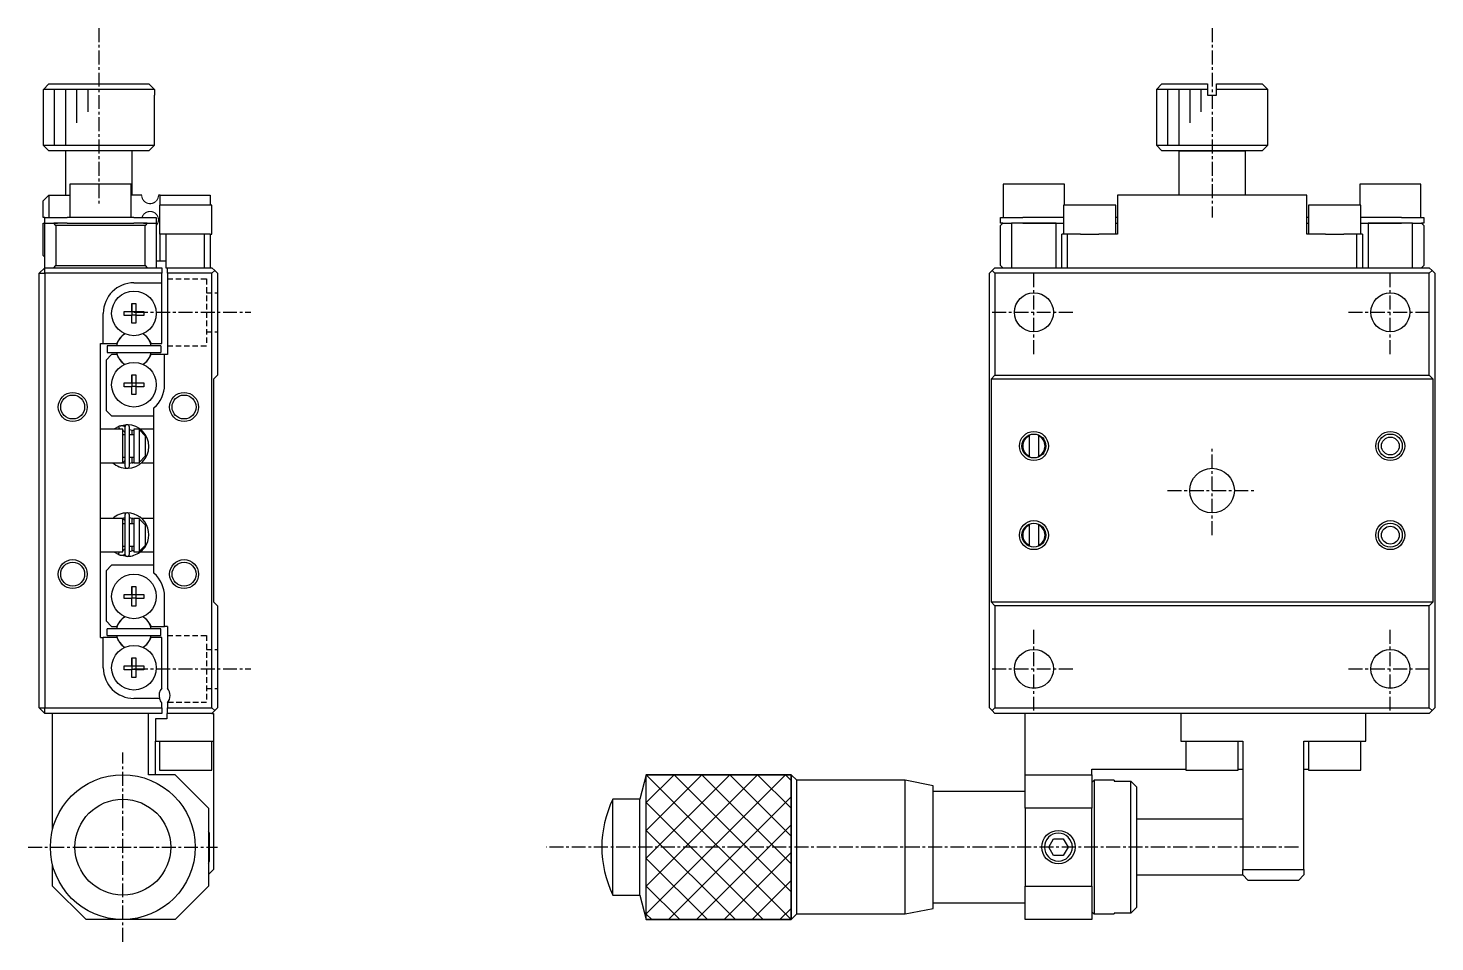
# Model space of a CAD drawing. Extents: x 10 to 355, y 10 to 230.
# Drawn here: x 229 to 355.3, y 106.5 to 188.5 of the extents above; entities that cross this region are included whole.
import ezdxf

# ---------------------------------------------------------------- set-up
doc = ezdxf.new("R2010")
doc.units = 0
doc.linetypes.add('CENTER', pattern=[2, 1.25, -0.25, 0.25, -0.25])
doc.linetypes.add('DASHED', pattern=[0.75, 0.5, -0.25])
doc.layers.get('0').update_dxf_attribs({"linetype": 'CONTINUOUS'})
doc.layers.add('CENTER', color=1, linetype='CENTER')

msp = doc.modelspace()

# ---------------------------------------------------------------- linework, layer by layer
at = {"color": 7, "linetype": 'CONTINUOUS'}
for p, q in [((230.366026, 183), (230.867813, 183.5)), ((230.867813, 183.5), (239.832187, 183.5)), ((239.832187, 183.5), (240.333974, 183)), ((330.805074, 183.5), (330.305074, 183)), ((330.805074, 183.5), (334.905074, 183.5)), ((334.905074, 183.5), (334.905074, 183)), ((335.705074, 183.5), (339.805074, 183.5)), ((335.705074, 183), (335.705074, 183.5)), ((340.305074, 183), (339.805074, 183.5)), ((230.35, 182.5), (230.366026, 182.5)), ((230.35, 182.5), (230.35, 178)), ((230.366026, 182.5), (230.366026, 183)), ((240.333974, 183), (230.366026, 183)), ((240.333974, 183), (240.333974, 182.5)), ((240.333974, 182.5), (240.35, 182.5)), ((240.35, 178), (240.35, 182.5)), ((334.905074, 183), (330.305074, 183)), ((330.305074, 183), (330.305074, 178)), ((334.905074, 183), (334.905074, 182.5)), ((334.905074, 182.5), (335.705074, 182.5)), ((340.305074, 183), (335.705074, 183)), ((335.705074, 182.5), (335.705074, 183)), ((340.305074, 178), (340.305074, 183)), ((230.35, 178), (240.35, 178)), ((230.35, 178), (230.85, 177.5)), ((239.85, 177.5), (230.85, 177.5)), ((232.35, 177.5), (232.35, 173.5)), ((238.35, 173.5), (238.35, 177.5)), ((239.85, 177.5), (240.35, 178)), ((330.305074, 178), (340.305074, 178)), ((330.305074, 178), (330.805074, 177.5)), ((332.305074, 177.5), (330.805074, 177.5)), ((339.805074, 177.5), (330.805074, 177.5)), ((335.305074, 177.5), (332.305074, 177.5)), ((332.305074, 177.5), (338.305074, 177.5)), ((332.305074, 177.5), (332.305074, 173.5)), ((338.305074, 177.5), (335.305074, 177.5)), ((339.805074, 177.5), (338.305074, 177.5)), ((338.305074, 173.5), (338.305074, 177.5)), ((339.805074, 177.5), (340.305074, 178)), ((238.25, 174.5), (232.75, 174.5)), ((232.75, 174.5), (232.75, 171.5)), ((238.25, 171.5), (238.25, 174.5)), ((322.055074, 174.5), (316.555074, 174.5)), ((316.555074, 174.5), (316.555074, 171.5)), ((322.055074, 172.6), (322.055074, 174.5)), ((354.055074, 174.5), (348.555074, 174.5)), ((348.555074, 174.5), (348.555074, 172.6)), ((354.055074, 171.5), (354.055074, 174.5)), ((230.85, 173.5), (230.35, 173)), ((230.85, 173.5), (230.85, 171.5)), ((230.85, 173.5), (232.75, 173.5)), ((239.2, 173.5), (238.25, 173.5)), ((240.85, 173.5), (240.7, 173.5)), ((240.85, 173.5), (245.35, 173.5)), ((240.85, 172.6), (240.85, 173.5)), ((245.35, 173.5), (245.35, 172.6)), ((334.055074, 173.5), (326.805074, 173.5)), ((326.805074, 173.5), (326.805074, 170)), ((336.555074, 173.5), (334.055074, 173.5)), ((343.805074, 173.5), (336.555074, 173.5)), ((343.805074, 170), (343.805074, 173.5)), ((230.35, 171.5), (230.35, 173)), ((245.5, 172.6), (240.8, 172.6)), ((240.8, 172.6), (240.8, 170)), ((245.5, 170), (245.5, 172.6)), ((326.655074, 172.6), (321.955074, 172.6)), ((321.955074, 172.6), (321.955074, 170)), ((326.655074, 170), (326.655074, 172.6)), ((348.655074, 172.6), (343.955074, 172.6)), ((343.955074, 172.6), (343.955074, 170)), ((348.655074, 170), (348.655074, 172.6)), ((230.5, 171.5), (230.35, 171.5)), ((230.35, 168.1), (230.35, 171)), ((230.35, 171), (230.5, 171)), ((230.5, 171), (230.5, 171.5)), ((230.5, 171.5), (232.5, 171.5)), ((230.5, 167), (230.5, 171)), ((230.5, 171), (231.3, 171)), ((231.5, 170.8), (231.3, 171)), ((231.3, 171), (231.62822, 171)), ((231.62822, 171), (231.3, 171)), ((239.5, 170.8), (231.5, 170.8)), ((231.5, 170.8), (231.5, 167.2)), ((232.5, 171), (231.62822, 171)), ((238.5, 171.5), (232.5, 171.5)), ((232.5, 171), (238.5, 171)), ((238.5, 171.5), (240.5, 171.5)), ((239.37178, 171), (238.5, 171)), ((239.37178, 171), (239.7, 171)), ((239.7, 171), (239.37178, 171)), ((239.7, 171), (239.5, 170.8)), ((239.5, 167.2), (239.5, 170.8)), ((239.7, 171), (240.5, 171)), ((240.5, 171.5), (240.5, 171)), ((240.5, 171), (240.5, 167)), ((316.305074, 171), (316.305074, 171.5)), ((316.305074, 171.5), (318.305074, 171.5)), ((316.505074, 171), (316.305074, 170.8)), ((316.505074, 171), (316.305074, 171)), ((316.305074, 167.2), (316.305074, 170.8)), ((316.505074, 171), (317.305074, 171)), ((317.305074, 171), (317.305074, 167)), ((318.305074, 171), (317.305074, 171)), ((318.305074, 171), (317.305074, 171)), ((321.955074, 171.5), (318.305074, 171.5)), ((321.305074, 171), (318.305074, 171)), ((318.305074, 171), (321.305074, 171)), ((321.305074, 167), (321.305074, 171)), ((321.305074, 171), (321.955074, 171)), ((326.805074, 171.5), (326.655074, 171.5)), ((326.655074, 171), (326.805074, 171)), ((343.955074, 171.5), (343.805074, 171.5)), ((343.805074, 171), (343.955074, 171)), ((352.305074, 171.5), (348.655074, 171.5)), ((348.655074, 171), (349.305074, 171)), ((352.305074, 171), (349.305074, 171)), ((349.305074, 171), (349.305074, 167)), ((349.305074, 171), (352.305074, 171)), ((352.305074, 171.5), (354.305074, 171.5)), ((353.305074, 171), (352.305074, 171)), ((353.305074, 171), (352.305074, 171)), ((353.305074, 167), (353.305074, 171)), ((353.305074, 171), (354.105074, 171)), ((354.305074, 170.8), (354.105074, 171)), ((354.305074, 171), (354.105074, 171)), ((354.305074, 171.5), (354.305074, 171)), ((354.305074, 170.8), (354.305074, 167.2)), ((240.8, 170), (240.85, 170)), ((240.85, 167.6), (240.85, 170)), ((241.35, 170), (240.85, 170)), ((241.35, 170), (241.35, 167.6)), ((244.85, 170), (241.35, 170)), ((244.85, 167), (244.85, 170)), ((245.35, 170), (244.85, 170)), ((245.35, 170), (245.5, 170)), ((245.35, 170), (245.35, 167)), ((321.805074, 167), (321.805074, 170)), ((322.305074, 170), (321.805074, 170)), ((322.305074, 170), (322.305074, 167)), ((323.478938, 170), (322.305074, 170)), ((323.478938, 170), (325.13121, 170)), ((326.805074, 170), (325.13121, 170)), ((345.478938, 170), (343.805074, 170)), ((345.478938, 170), (347.13121, 170)), ((348.305074, 170), (347.13121, 170)), ((348.305074, 167), (348.305074, 170)), ((348.805074, 170), (348.305074, 170)), ((348.805074, 170), (348.805074, 167)), ((230.35, 168.1), (230.5, 167.95)), ((230, 166.5), (230.5, 167)), ((230.5, 166.5), (230.5, 167)), ((230.5, 167), (241, 167)), ((231.3, 167), (231.5, 167.2)), ((231.5, 167.2), (239.5, 167.2)), ((239.5, 167.2), (239.7, 167)), ((240.85, 167.6), (240.5, 167.6)), ((241.35, 167.6), (240.85, 167.6)), ((241, 167), (241, 166.5)), ((241.35, 167.6), (241.35, 167)), ((241.35, 167), (241.5, 167)), ((241.5, 166.5), (241.5, 167)), ((241.5, 167), (245.5, 167)), ((245.5, 167), (245.75, 166.75)), ((245.75, 166.75), (245.5, 166.5)), ((246, 166.5), (245.75, 166.75)), ((315.555074, 166.75), (315.305074, 166.5)), ((315.805074, 167), (315.555074, 166.75)), ((315.805074, 166.5), (315.555074, 166.75)), ((315.805074, 167), (354.805074, 167)), ((316.305074, 167.2), (316.505074, 167)), ((354.105074, 167), (354.305074, 167.2)), ((355.055074, 166.75), (354.805074, 167)), ((354.805074, 166.5), (355.055074, 166.75)), ((355.305074, 166.5), (355.055074, 166.75)), ((230, 127.5), (230, 166.5)), ((230, 166.5), (230.5, 166.5)), ((241, 166.5), (230.5, 166.5)), ((230.5, 166.5), (230.5, 127.5)), ((238.5, 165.65), (241, 165.65)), ((241, 165.65), (241, 166.5)), ((241, 160.2), (241, 165.65)), ((241.5, 166.5), (241.5, 159.2)), ((245.5, 166.5), (241.5, 166.5)), ((245.5, 127.5), (245.5, 166.5)), ((246, 166.5), (246, 157.35)), ((315.305074, 127.5), (315.305074, 166.5)), ((315.805074, 166.5), (315.805074, 157.35)), ((354.805074, 166.5), (315.805074, 166.5)), ((354.805074, 157.35), (354.805074, 166.5)), ((355.305074, 166.5), (355.305074, 127.5)), ((237.613639, 162.72), (237.613639, 163.08)), ((237.613639, 163.08), (238.32, 163.08)), ((238.32, 163.786361), (238.68, 163.786361)), ((238.32, 163.08), (238.32, 163.786361)), ((238.32, 163.786361), (238.32, 163.08)), ((238.330372, 163.069628), (238.32, 163.08)), ((238.330372, 163.069628), (238.669628, 163.069628)), ((238.330372, 162.730372), (238.330372, 163.069628)), ((238.669628, 163.069628), (238.68, 163.08)), ((238.669628, 163.069628), (238.669628, 162.730372)), ((238.68, 163.786361), (238.68, 163.08)), ((238.68, 163.08), (239.386361, 163.08)), ((239.386361, 163.08), (239.386361, 162.72)), ((235.75, 160.2), (235.75, 162.9)), ((238.32, 162.72), (237.613639, 162.72)), ((238.330372, 162.730372), (238.32, 162.72)), ((238.32, 162.013639), (238.32, 162.72)), ((238.32, 162.013639), (238.32, 162.72)), ((238.68, 162.013639), (238.32, 162.013639)), ((238.669628, 162.730372), (238.330372, 162.730372)), ((238.669628, 162.730372), (238.68, 162.72)), ((238.68, 162.72), (238.68, 162.013639)), ((239.386361, 162.72), (238.68, 162.72)), ((236.949194, 160.2), (237.09936, 160.460095)), ((239.90064, 160.460095), (240.050806, 160.2)), ((235.5, 160.2), (235.75, 160.2)), ((235.5, 133.8), (235.5, 160.2)), ((235.75, 160.2), (236.949194, 160.2)), ((236.5, 159.2), (236, 158.7)), ((236.1, 160), (236.1, 159.4)), ((240.9, 160), (236.1, 160)), ((236.1, 159.4), (240.9, 159.4)), ((236.949194, 159.2), (236.5, 159.2)), ((236.949194, 159.2), (237.09936, 158.939905)), ((239.90064, 158.939905), (240.050806, 159.2)), ((240.050806, 160.2), (241, 160.2)), ((241.25, 159.2), (240.050806, 159.2)), ((240.9, 160), (240.9, 159.4)), ((241.25, 156.5), (241.25, 159.2)), ((241.5, 159.2), (241.25, 159.2)), ((236, 158.7), (236, 154.2)), ((237.613639, 156.32), (237.613639, 156.68)), ((237.613639, 156.68), (238.32, 156.68)), ((238.32, 157.386361), (238.68, 157.386361)), ((238.32, 156.68), (238.32, 157.386361)), ((238.32, 157.386361), (238.32, 156.68)), ((238.330372, 156.669628), (238.32, 156.68)), ((238.330372, 156.669628), (238.669628, 156.669628)), ((238.330372, 156.330372), (238.330372, 156.669628)), ((238.669628, 156.669628), (238.68, 156.68)), ((238.669628, 156.669628), (238.669628, 156.330372)), ((238.68, 157.386361), (238.68, 156.68)), ((238.68, 156.68), (239.386361, 156.68)), ((239.386361, 156.68), (239.386361, 156.32)), ((245.65, 157), (246, 157.35)), ((245.65, 157), (245.65, 137)), ((315.455074, 157), (315.805074, 157.35)), ((315.455074, 157), (315.455074, 137)), ((355.155074, 157), (315.455074, 157)), ((315.805074, 157.35), (354.805074, 157.35)), ((354.805074, 157.35), (355.155074, 157)), ((355.155074, 137), (355.155074, 157)), ((238.32, 156.32), (237.613639, 156.32)), ((238.330372, 156.330372), (238.32, 156.32)), ((238.32, 155.613639), (238.32, 156.32)), ((238.32, 155.613639), (238.32, 156.32)), ((238.68, 155.613639), (238.32, 155.613639)), ((238.669628, 156.330372), (238.330372, 156.330372)), ((238.669628, 156.330372), (238.68, 156.32)), ((238.68, 156.32), (238.68, 155.613639)), ((239.386361, 156.32), (238.68, 156.32)), ((236, 154.2), (236.5, 153.7)), ((240.3, 139.579062), (240.3, 154.420938)), ((236.5, 153.7), (240.3, 153.7)), ((237.867987, 152.9016), (237.18406, 152.768067)), ((237.5, 152.5), (235.5, 152.5)), ((237.130486, 152.746319), (236.708824, 152.50009)), ((237.121396, 152.742423), (237.194026, 152.499995)), ((237.125648, 152.73813), (237.125454, 152.73289)), ((237.125454, 152.73289), (237.125788, 152.72657)), ((237.126368, 152.742254), (237.125648, 152.73813)), ((237.125788, 152.72657), (237.126648, 152.719208)), ((237.12761, 152.745238), (237.126368, 152.742254)), ((237.126648, 152.719208), (237.128028, 152.710853)), ((237.129365, 152.747062), (237.12761, 152.745238)), ((237.128028, 152.710853), (237.129919, 152.701556)), ((237.131624, 152.747715), (237.129365, 152.747062)), ((237.129919, 152.701556), (237.132309, 152.691379)), ((237.147669, 152.754612), (237.129943, 152.747361)), ((237.132309, 152.691379), (237.135184, 152.680385)), ((237.135184, 152.680385), (237.138524, 152.668644)), ((237.138524, 152.668644), (237.142308, 152.656232)), ((237.142308, 152.656232), (237.146513, 152.643227)), ((237.146513, 152.643227), (237.151111, 152.629713)), ((237.180043, 152.766407), (237.147669, 152.754612)), ((237.151111, 152.629713), (237.156073, 152.615776)), ((237.156073, 152.615776), (237.161368, 152.601504)), ((237.161368, 152.601504), (237.166961, 152.586989)), ((237.166961, 152.586989), (237.172817, 152.572322)), ((237.172817, 152.572322), (237.1789, 152.557599)), ((237.1789, 152.557599), (237.185169, 152.542911)), ((237.212954, 152.776566), (237.180043, 152.766407)), ((237.185169, 152.542911), (237.191585, 152.528354)), ((237.191585, 152.528354), (237.198107, 152.51402)), ((237.198107, 152.51402), (237.204694, 152.5)), ((237.246322, 152.785065), (237.212954, 152.776566)), ((237.280067, 152.791884), (237.246322, 152.785065)), ((237.314105, 152.797005), (237.280067, 152.791884)), ((237.348355, 152.800418), (237.314105, 152.797005)), ((237.382732, 152.802112), (237.348355, 152.800418)), ((237.417153, 152.802084), (237.382732, 152.802112)), ((237.451534, 152.800334), (237.417153, 152.802084)), ((237.485791, 152.796865), (237.451534, 152.800334)), ((237.519841, 152.791685), (237.485791, 152.796865)), ((237.5, 149.5), (237.5, 152.5)), ((237.693518, 152), (237.5, 152)), ((237.500023, 152.384172), (237.503675, 152.382786)), ((237.503675, 152.382786), (237.517353, 152.377081)), ((237.517353, 152.377081), (237.53072, 152.370689)), ((237.553601, 152.784806), (237.519841, 152.791685)), ((237.53072, 152.370689), (237.543742, 152.363628)), ((237.543742, 152.363628), (237.556387, 152.35592)), ((237.586987, 152.776244), (237.553601, 152.784806)), ((237.556387, 152.35592), (237.568624, 152.347585)), ((237.568624, 152.347585), (237.580423, 152.338649)), ((237.580423, 152.338649), (237.591756, 152.329135)), ((237.619918, 152.766019), (237.586987, 152.776244)), ((237.591756, 152.329135), (237.602596, 152.319071)), ((237.602596, 152.319071), (237.612919, 152.308482)), ((237.612919, 152.308482), (237.622701, 152.297398)), ((237.652313, 152.754155), (237.619918, 152.766019)), ((237.622701, 152.297398), (237.631921, 152.285847)), ((237.631921, 152.285847), (237.640558, 152.273859)), ((237.640558, 152.273859), (237.648593, 152.261465)), ((237.648593, 152.261465), (237.65601, 152.248696)), ((237.684093, 152.740679), (237.652313, 152.754155)), ((237.65601, 152.248696), (237.662793, 152.235583)), ((237.662793, 152.235583), (237.668927, 152.222159)), ((237.668927, 152.222159), (237.674401, 152.208455)), ((237.674401, 152.208455), (237.679203, 152.194506)), ((237.679203, 152.194506), (237.683323, 152.180344)), ((237.683323, 152.180344), (237.686754, 152.166002)), ((237.696164, 152.73506), (237.684093, 152.740679)), ((237.686754, 152.166002), (237.689488, 152.151514)), ((237.689488, 152.151514), (237.691521, 152.136914)), ((237.691521, 152.136914), (237.692849, 152.122236)), ((237.692849, 152.122236), (237.693469, 152.107514)), ((237.693469, 152.107514), (237.693518, 152.102191)), ((237.693518, 152.703078), (237.693518, 149.203078)), ((238.093518, 149.203078), (238.093518, 152.703078)), ((238.5, 152), (238.093518, 152)), ((238.09354, 152.491261), (238.500147, 152.380387)), ((238.3, 152.449384), (238.3, 152)), ((238.5, 152.5), (238.5, 149.5)), ((239, 152.5), (238.5, 152.5)), ((239, 152.445683), (239, 152.5)), ((239, 149.554317), (239, 152.445683)), ((239, 152.445683), (239.5, 151.916515)), ((239.078151, 152.5), (239.078014, 152.5)), ((240.3, 152.5), (239.078609, 152.5)), ((239.5, 151.916515), (239.5, 150.083485)), ((318.905074, 151.998389), (318.905074, 151.916515)), ((318.905074, 150.083485), (318.905074, 151.916515)), ((319.705074, 151.916515), (319.705074, 151.998389)), ((319.705074, 151.916515), (319.705074, 150.083485)), ((235.5, 149.5), (237.5, 149.5)), ((237.129186, 149.15921), (237.129943, 149.158795)), ((237.129943, 149.158795), (237.131624, 149.158441)), ((237.129943, 149.158795), (237.177016, 149.140775)), ((237.131624, 149.158441), (237.132001, 149.159349)), ((237.177016, 149.140775), (237.178996, 149.140102)), ((237.178996, 149.140102), (237.181491, 149.139264)), ((237.181491, 149.139264), (237.182999, 149.138763)), ((237.182999, 149.138763), (237.184052, 149.138415)), ((237.184052, 149.138415), (237.185613, 149.137903)), ((237.185613, 149.137903), (237.187047, 149.137436)), ((237.187047, 149.137436), (237.187942, 149.137146)), ((237.187942, 149.137146), (237.188932, 149.136827)), ((237.188932, 149.136827), (237.190306, 149.136388)), ((237.190306, 149.136388), (237.191355, 149.136054)), ((237.464905, 149.462575), (237.352235, 149.499766)), ((237.693426, 149.414876), (237.464905, 149.462575)), ((237.5, 150), (237.693518, 150)), ((237.510345, 149.52605), (237.500023, 149.521984)), ((237.523828, 149.532067), (237.510345, 149.52605)), ((237.536982, 149.538756), (237.523828, 149.532067)), ((237.549777, 149.546098), (237.536982, 149.538756)), ((237.562181, 149.55407), (237.549777, 149.546098)), ((237.574165, 149.562652), (237.562181, 149.55407)), ((237.585702, 149.571819), (237.574165, 149.562652)), ((237.596764, 149.581546), (237.585702, 149.571819)), ((237.607327, 149.591808), (237.596764, 149.581546)), ((237.617367, 149.602578), (237.607327, 149.591808)), ((237.626863, 149.613827), (237.617367, 149.602578)), ((237.635792, 149.625529), (237.626863, 149.613827)), ((237.644137, 149.637653), (237.635792, 149.625529)), ((237.651878, 149.65017), (237.644137, 149.637653)), ((237.659, 149.66305), (237.651878, 149.65017)), ((237.665488, 149.67626), (237.659, 149.66305)), ((237.671327, 149.689771), (237.665488, 149.67626)), ((237.676506, 149.703549), (237.671327, 149.689771)), ((237.681013, 149.717563), (237.676506, 149.703549)), ((237.68484, 149.73178), (237.681013, 149.717563)), ((237.687977, 149.746167), (237.68484, 149.73178)), ((237.690417, 149.76069), (237.687977, 149.746167)), ((237.692157, 149.775316), (237.690417, 149.76069)), ((237.693191, 149.790011), (237.692157, 149.775316)), ((237.693518, 149.803965), (237.693191, 149.790011)), ((238.093518, 150), (238.5, 150)), ((238.50019, 149.525471), (238.093522, 149.415178)), ((238.3, 150), (238.3, 149.5)), ((238.3, 149.5), (238.434175, 149.5)), ((238.5, 149.5), (239, 149.5)), ((239.5, 150.083485), (239, 149.554317)), ((239, 149.5), (239, 149.554317)), ((239.19113, 149.5), (239.191356, 149.5)), ((239.191739, 149.5), (240.3, 149.5)), ((318.905074, 150.083485), (318.905074, 150.001611)), ((319.705074, 150.001611), (319.705074, 150.083485)), ((237.5, 144.5), (235.5, 144.5)), ((237.129186, 144.84079), (237.129943, 144.841205)), ((237.181987, 144.860901), (237.129943, 144.841205)), ((237.129943, 144.841205), (237.131624, 144.841559)), ((237.134227, 144.841109), (237.131624, 144.841559)), ((237.131624, 144.841559), (237.131982, 144.840697)), ((237.183258, 144.861323), (237.181987, 144.860901)), ((237.184156, 144.861619), (237.183258, 144.861323)), ((237.185307, 144.861997), (237.184156, 144.861619)), ((237.188567, 144.863055), (237.185307, 144.861997)), ((237.189474, 144.863347), (237.188567, 144.863055)), ((237.352514, 144.500338), (237.465181, 144.537505)), ((237.465181, 144.537505), (237.693459, 144.585128)), ((237.5, 141.5), (237.5, 144.5)), ((237.693518, 144), (237.5, 144)), ((237.500023, 144.478016), (237.503675, 144.476629)), ((237.503675, 144.476629), (237.517353, 144.470925)), ((237.517353, 144.470925), (237.53072, 144.464533)), ((237.53072, 144.464533), (237.543742, 144.457472)), ((237.543742, 144.457472), (237.556387, 144.449763)), ((237.556387, 144.449763), (237.568624, 144.441429)), ((237.568624, 144.441429), (237.580423, 144.432493)), ((237.580423, 144.432493), (237.591756, 144.422979)), ((237.591756, 144.422979), (237.602596, 144.412914)), ((237.602596, 144.412914), (237.612919, 144.402326)), ((237.612919, 144.402326), (237.622701, 144.391242)), ((237.622701, 144.391242), (237.631921, 144.379691)), ((237.631921, 144.379691), (237.640558, 144.367703)), ((237.640558, 144.367703), (237.648593, 144.355309)), ((237.648593, 144.355309), (237.65601, 144.34254)), ((237.65601, 144.34254), (237.662793, 144.329427)), ((237.662793, 144.329427), (237.668927, 144.316003)), ((237.668927, 144.316003), (237.674401, 144.302299)), ((237.674401, 144.302299), (237.679203, 144.28835)), ((237.679203, 144.28835), (237.683323, 144.274187)), ((237.683323, 144.274187), (237.686754, 144.259845)), ((237.686754, 144.259845), (237.689488, 144.245358)), ((237.689488, 144.245358), (237.691521, 144.230758)), ((237.691521, 144.230758), (237.692849, 144.21608)), ((237.692849, 144.21608), (237.693469, 144.201358)), ((237.693469, 144.201358), (237.693518, 144.196035)), ((237.693518, 144.796922), (237.693518, 141.296922)), ((238.093518, 141.296922), (238.093518, 144.796922)), ((238.5, 144), (238.093518, 144)), ((238.093572, 144.584815), (238.500085, 144.474573)), ((238.3, 144.5), (238.3, 144)), ((238.434094, 144.5), (238.3, 144.5)), ((238.434516, 144.5), (238.434356, 144.5)), ((238.5, 144.5), (238.5, 141.5)), ((239, 144.5), (238.5, 144.5)), ((239, 144.445683), (239, 144.5)), ((239, 141.554317), (239, 144.445683)), ((239, 144.445683), (239.5, 143.916515)), ((240.3, 144.5), (239.191834, 144.5)), ((318.905074, 143.998389), (318.905074, 143.916515)), ((319.705074, 143.916515), (319.705074, 143.998389)), ((239.5, 143.916515), (239.5, 142.083485)), ((318.905074, 142.083485), (318.905074, 143.916515)), ((319.705074, 143.916515), (319.705074, 142.083485)), ((235.5, 141.5), (237.5, 141.5)), ((236.708732, 141.49998), (237.130486, 141.253681)), ((237.121396, 141.257577), (237.194026, 141.500005)), ((237.185169, 141.457089), (237.191585, 141.471646)), ((237.191585, 141.471646), (237.198107, 141.48598)), ((237.198107, 141.48598), (237.204694, 141.5)), ((237.5, 142), (237.693518, 142)), ((237.510345, 141.619894), (237.500023, 141.615828)), ((237.523828, 141.625911), (237.510345, 141.619894)), ((237.536982, 141.6326), (237.523828, 141.625911)), ((237.549777, 141.639942), (237.536982, 141.6326)), ((237.562181, 141.647914), (237.549777, 141.639942)), ((237.574165, 141.656496), (237.562181, 141.647914)), ((237.585702, 141.665663), (237.574165, 141.656496)), ((237.596764, 141.67539), (237.585702, 141.665663)), ((237.607327, 141.685652), (237.596764, 141.67539)), ((237.617367, 141.696421), (237.607327, 141.685652)), ((237.626863, 141.707671), (237.617367, 141.696421)), ((237.635792, 141.719373), (237.626863, 141.707671)), ((237.644137, 141.731497), (237.635792, 141.719373)), ((237.651878, 141.744014), (237.644137, 141.731497)), ((237.659, 141.756893), (237.651878, 141.744014)), ((237.665488, 141.770104), (237.659, 141.756893)), ((237.671327, 141.783615), (237.665488, 141.770104)), ((237.676506, 141.797393), (237.671327, 141.783615)), ((237.681013, 141.811407), (237.676506, 141.797393)), ((237.68484, 141.825624), (237.681013, 141.811407)), ((237.687977, 141.84001), (237.68484, 141.825624)), ((237.690417, 141.854534), (237.687977, 141.84001)), ((237.692157, 141.86916), (237.690417, 141.854534)), ((237.693191, 141.883854), (237.692157, 141.86916)), ((237.693518, 141.897809), (237.693191, 141.883854)), ((238.093518, 142), (238.5, 142)), ((238.500132, 141.619606), (238.093569, 141.508742)), ((238.3, 142), (238.3, 141.55017)), ((238.5, 141.5), (239, 141.5)), ((239.5, 142.083485), (239, 141.554317)), ((239, 141.5), (239, 141.554317)), ((239.078434, 141.5), (240.3, 141.5)), ((318.905074, 142.083485), (318.905074, 142.001611)), ((319.705074, 142.001611), (319.705074, 142.083485)), ((236.5, 140.3), (236, 139.8)), ((240.3, 140.3), (236.5, 140.3)), ((237.120768, 141.25789), (237.869241, 141.098383)), ((237.125454, 141.26711), (237.125788, 141.27343)), ((237.125648, 141.26187), (237.125454, 141.26711)), ((237.126368, 141.257746), (237.125648, 141.26187)), ((237.125788, 141.27343), (237.126648, 141.280792)), ((237.12761, 141.254762), (237.126368, 141.257746)), ((237.126648, 141.280792), (237.128028, 141.289147)), ((237.129365, 141.252938), (237.12761, 141.254762)), ((237.128028, 141.289147), (237.129919, 141.298444)), ((237.131624, 141.252285), (237.129365, 141.252938)), ((237.129919, 141.298444), (237.132309, 141.308621)), ((237.129943, 141.252639), (237.160294, 141.24057)), ((237.132309, 141.308621), (237.135184, 141.319615)), ((237.135184, 141.319615), (237.138524, 141.331356)), ((237.138524, 141.331356), (237.142308, 141.343768)), ((237.142308, 141.343768), (237.146513, 141.356773)), ((237.146513, 141.356773), (237.151111, 141.370287)), ((237.151111, 141.370287), (237.156073, 141.384224)), ((237.156073, 141.384224), (237.161368, 141.398496)), ((237.160294, 141.24057), (237.19291, 141.229407)), ((237.161368, 141.398496), (237.166961, 141.413011)), ((237.166961, 141.413011), (237.172817, 141.427678)), ((237.172817, 141.427678), (237.1789, 141.442401)), ((237.1789, 141.442401), (237.185169, 141.457089)), ((237.19291, 141.229407), (237.22603, 141.219892)), ((237.22603, 141.219892), (237.259573, 141.212048)), ((237.259573, 141.212048), (237.293456, 141.205894)), ((237.293456, 141.205894), (237.327596, 141.201444)), ((237.327596, 141.201444), (237.361911, 141.198708)), ((237.361911, 141.198708), (237.396315, 141.197693)), ((237.396315, 141.197693), (237.430727, 141.198401)), ((237.430727, 141.198401), (237.465061, 141.200829)), ((237.465061, 141.200829), (237.499234, 141.204972)), ((237.499234, 141.204972), (237.533164, 141.210819)), ((237.533164, 141.210819), (237.566767, 141.218358)), ((237.566767, 141.218358), (237.599961, 141.227569)), ((237.599961, 141.227569), (237.632666, 141.238431)), ((237.632666, 141.238431), (237.664801, 141.250918)), ((237.664801, 141.250918), (237.696115, 141.264917)), ((236, 139.8), (236, 135.3)), ((237.613639, 137.32), (237.613639, 137.68)), ((237.613639, 137.68), (238.32, 137.68)), ((238.32, 138.386361), (238.68, 138.386361)), ((238.32, 137.68), (238.32, 138.386361)), ((238.32, 138.386361), (238.32, 137.68)), ((238.330372, 137.669628), (238.32, 137.68)), ((238.669628, 137.669628), (238.68, 137.68)), ((238.68, 138.386361), (238.68, 137.68)), ((238.68, 137.68), (239.386361, 137.68)), ((239.386361, 137.68), (239.386361, 137.32)), ((238.32, 137.32), (237.613639, 137.32)), ((238.330372, 137.330372), (238.32, 137.32)), ((238.32, 136.613639), (238.32, 137.32)), ((238.32, 136.613639), (238.32, 137.32)), ((238.68, 136.613639), (238.32, 136.613639)), ((238.330372, 137.669628), (238.669628, 137.669628)), ((238.330372, 137.330372), (238.330372, 137.669628)), ((238.669628, 137.330372), (238.330372, 137.330372)), ((238.669628, 137.669628), (238.669628, 137.330372)), ((238.669628, 137.330372), (238.68, 137.32)), ((238.68, 137.32), (238.68, 136.613639)), ((239.386361, 137.32), (238.68, 137.32)), ((241.25, 134.8), (241.25, 137.5)), ((246, 136.65), (245.65, 137)), ((246, 136.65), (246, 127.5)), ((315.805074, 136.65), (315.455074, 137)), ((315.455074, 137), (355.155074, 137)), ((315.805074, 136.65), (315.805074, 127.5)), ((354.805074, 136.65), (315.805074, 136.65)), ((355.155074, 137), (354.805074, 136.65)), ((354.805074, 127.5), (354.805074, 136.65)), ((236, 135.3), (236.5, 134.8)), ((240.9, 134.6), (236.1, 134.6)), ((236.1, 134), (236.1, 134.6)), ((236.1, 134), (240.9, 134)), ((236.5, 134.8), (236.949194, 134.8)), ((236.949194, 134.8), (237.09936, 135.060095)), ((239.90064, 135.060095), (240.050806, 134.8)), ((240.050806, 134.8), (241.25, 134.8)), ((240.9, 134), (240.9, 134.6)), ((241.5, 134.8), (241.25, 134.8)), ((241.5, 134.8), (241.5, 129.261438)), ((235.5, 133.8), (235.75, 133.8)), ((235.75, 131.1), (235.75, 133.8)), ((236.949194, 133.8), (235.75, 133.8)), ((236.949194, 133.8), (237.09936, 133.539905)), ((239.90064, 133.539905), (240.050806, 133.8)), ((241, 133.8), (240.050806, 133.8)), ((241, 129.261438), (241, 133.8)), ((238.32, 131.986361), (238.68, 131.986361)), ((238.32, 131.28), (238.32, 131.986361)), ((238.32, 131.986361), (238.32, 131.28)), ((238.68, 131.986361), (238.68, 131.28)), ((237.613639, 130.92), (237.613639, 131.28)), ((237.613639, 131.28), (238.32, 131.28)), ((238.32, 130.92), (237.613639, 130.92)), ((238.330372, 131.269628), (238.32, 131.28)), ((238.330372, 130.930372), (238.32, 130.92)), ((238.32, 130.213639), (238.32, 130.92)), ((238.32, 130.213639), (238.32, 130.92)), ((238.68, 130.213639), (238.32, 130.213639)), ((238.330372, 131.269628), (238.669628, 131.269628)), ((238.330372, 130.930372), (238.330372, 131.269628)), ((238.669628, 130.930372), (238.330372, 130.930372)), ((238.669628, 131.269628), (238.68, 131.28)), ((238.669628, 131.269628), (238.669628, 130.930372)), ((238.669628, 130.930372), (238.68, 130.92)), ((238.68, 131.28), (239.386361, 131.28)), ((238.68, 130.92), (238.68, 130.213639)), ((239.386361, 130.92), (238.68, 130.92)), ((239.386361, 131.28), (239.386361, 130.92)), ((319.504828, 129.261438), (319.10532, 129.261438)), ((351.504828, 129.261438), (351.10532, 129.261438)), ((240.781754, 128.35), (238.5, 128.35)), ((241, 127.5), (241, 127.938562)), ((241.5, 127.938562), (241.5, 127.5)), ((230, 127.5), (230.5, 127.5)), ((230, 127.5), (230.5, 127)), ((230.5, 127.5), (241, 127.5)), ((230.5, 127), (230.5, 127.5)), ((241, 127), (230.5, 127)), ((231.2, 116.599996), (231.2, 127)), ((239.8, 121.5), (239.8, 127)), ((241.45, 126.5), (240.45, 126.5)), ((240.45, 126.5), (240.45, 124.5)), ((241, 127.5), (241, 127)), ((241.45, 127), (241.45, 126.5)), ((241.45, 127), (241.5, 127)), ((241.5, 127.5), (245.5, 127.5)), ((241.5, 127), (241.5, 127.5)), ((245.5, 127), (241.5, 127)), ((245.5, 127.5), (245.75, 127.25)), ((245.75, 127.25), (245.5, 127)), ((245.5, 127), (245.65, 127)), ((245.65, 127), (245.65, 124.5)), ((245.75, 127.25), (246, 127.5)), ((315.305074, 127.5), (315.555074, 127.25)), ((315.555074, 127.25), (315.805074, 127.5)), ((315.555074, 127.25), (315.805074, 127)), ((315.805074, 127.5), (354.805074, 127.5)), ((332.505074, 127), (315.805074, 127)), ((318.505074, 121.5), (318.505074, 127)), ((332.505074, 127), (332.505074, 124.5)), ((349.105074, 127), (332.505074, 127)), ((349.105074, 124.5), (349.105074, 127)), ((354.805074, 127), (349.105074, 127)), ((355.055074, 127.25), (354.805074, 127.5)), ((354.805074, 127), (355.055074, 127.25)), ((355.055074, 127.25), (355.305074, 127.5)), ((240.45, 124.5), (245.65, 124.5)), ((240.45, 121.5), (240.45, 124.5)), ((240.8, 124.5), (240.8, 121.9)), ((245.5, 121.9), (245.5, 124.5)), ((245.65, 124.5), (245.65, 113)), ((332.505074, 124.5), (338.055074, 124.5)), ((332.955074, 124.5), (332.955074, 121.9)), ((337.655074, 121.9), (337.655074, 124.5)), ((338.055074, 124.5), (338.055074, 113)), ((343.555074, 124.5), (349.105074, 124.5)), ((343.555074, 113), (343.555074, 124.5)), ((343.955074, 124.5), (343.955074, 121.9)), ((348.655074, 121.9), (348.655074, 124.5)), ((242.2, 121.5), (239.8, 121.5)), ((240.8, 121.9), (245.5, 121.9)), ((245.2, 118.5), (242.2, 121.5)), ((284.505067, 121.499999), (283.915579, 119.3)), ((284.505067, 121.499999), (297.505068, 121.499999)), ((284.505067, 108.500001), (284.505067, 121.499999)), ((297.505068, 115.000097), (297.505068, 121.499999)), ((298.00507, 120.999996), (297.505068, 121.499999)), ((297.505068, 121.499999), (297.505068, 108.500001)), ((318.505074, 118.5), (318.505074, 121.5)), ((318.505074, 121.5), (324.505074, 121.5)), ((324.505074, 122), (332.955074, 122)), ((324.505074, 121.5), (324.505074, 122)), ((324.505074, 121.5), (324.505074, 118.5)), ((332.955074, 121.9), (335.305074, 121.9)), ((335.305074, 121.9), (337.655074, 121.9)), ((337.655074, 122), (338.055074, 122)), ((343.555074, 122), (343.955074, 122)), ((343.955074, 121.9), (346.305074, 121.9)), ((346.305074, 121.9), (348.655074, 121.9)), ((298.00507, 115.000089), (298.00507, 120.999996)), ((307.755075, 120.999996), (298.00507, 120.999996)), ((307.755075, 115.000089), (307.755075, 120.999996)), ((310.255074, 120.499997), (307.755075, 120.999996)), ((310.255074, 115.000082), (310.255074, 120.499997)), ((318.505074, 120), (310.255074, 120)), ((324.705074, 121), (324.505074, 120.8)), ((324.705074, 121), (324.705074, 109)), ((326.505074, 121), (324.705074, 121)), ((326.505074, 121), (326.505074, 120.91608)), ((326.505074, 120.91608), (328.005074, 120.91608)), ((328.005074, 109.08392), (328.005074, 120.91608)), ((328.005074, 120.91608), (328.505074, 120.408327)), ((328.505074, 120.408327), (328.505074, 109.591673)), ((281.505068, 115.000064), (281.505068, 119.3)), ((283.915579, 119.3), (281.505068, 119.3)), ((283.915579, 115.000064), (283.915579, 119.3)), ((245.2, 118.5), (245.2, 111.5)), ((324.505074, 118.5), (318.505074, 118.5)), ((318.505074, 118.5), (318.505074, 111.5)), ((324.505074, 111.5), (324.505074, 118.5)), ((338.055074, 117.499996), (328.505074, 117.499996)), ((245.287358, 116.25), (245.2, 116.424716)), ((245.287358, 113.75), (245.287358, 116.25)), ((281.505068, 110.7), (281.505068, 115.000064)), ((283.915579, 110.7), (283.915579, 115.000064)), ((284.505067, 108.500001), (284.505067, 115.000097)), ((298.00507, 109.000004), (298.00507, 115.000089)), ((307.755075, 109.000004), (307.755075, 115.000089)), ((310.255074, 109.500003), (310.255074, 115.000082)), ((320.639049, 115), (321.072061, 115.75)), ((321.072061, 114.25), (320.639049, 115)), ((321.072061, 115.75), (321.938087, 115.75)), ((321.938087, 115.75), (322.371099, 115)), ((322.371099, 115), (321.938087, 114.25)), ((245.2, 113.575284), (245.287358, 113.75)), ((321.938087, 114.25), (321.072061, 114.25)), ((231.2, 111.5), (231.2, 113.400004)), ((245.2, 112.55), (245.65, 113)), ((328.505074, 112.500004), (338.05507, 112.500004)), ((338.055074, 113), (343.555074, 113)), ((338.055074, 112.5), (338.055074, 113)), ((338.055074, 112.5), (338.555074, 112)), ((343.055074, 112), (343.555074, 112.5)), ((343.555074, 113), (343.555074, 112.5)), ((231.2, 111.5), (234.2, 108.5)), ((242.2, 108.5), (245.2, 111.5)), ((318.505074, 111.5), (324.505074, 111.5)), ((318.505074, 108.5), (318.505074, 111.5)), ((324.505074, 111.5), (324.505074, 108.5)), ((343.055074, 112), (338.555074, 112)), ((281.505068, 110.7), (283.915579, 110.7)), ((283.915579, 110.7), (284.505067, 108.500001)), ((310.255074, 110), (318.505074, 110)), ((297.505068, 108.500001), (298.00507, 109.000004)), ((298.00507, 109.000004), (307.755075, 109.000004)), ((307.755075, 109.000004), (310.255074, 109.500003)), ((324.505074, 109.2), (324.705074, 109)), ((324.705074, 109), (326.505074, 109)), ((328.005074, 109.08392), (326.505074, 109.08392)), ((326.505074, 109.08392), (326.505074, 109)), ((328.505074, 109.591673), (328.005074, 109.08392)), ((237.5, 108.5), (234.2, 108.5)), ((242.2, 108.5), (237.5, 108.5)), ((297.505068, 108.500001), (284.505067, 108.500001)), ((324.505074, 108.5), (318.505074, 108.5))]:
    msp.add_line(p, q, dxfattribs=at)
at = {"color": 3, "linetype": 'CONTINUOUS'}
for p, q in [((231.35, 183), (231.35, 178)), ((232.35, 183), (232.35, 178)), ((233.35, 183), (233.35, 180)), ((234.35, 183), (234.35, 181)), ((331.305074, 183), (331.305074, 178)), ((332.305074, 183), (332.305074, 178)), ((333.305074, 183), (333.305074, 180)), ((334.305074, 183), (334.305074, 181)), ((284.505067, 115.000097), (284.505067, 121.499999)), ((297.505068, 121.499999), (284.505067, 121.499999)), ((284.505067, 119.005067), (286.999999, 121.499999)), ((284.505067, 116.505067), (289.499999, 121.499999)), ((284.505067, 114.005067), (291.999999, 121.499999)), ((284.505067, 111.505067), (294.499999, 121.499999)), ((284.505067, 109.005067), (296.999999, 121.499999)), ((284.505067, 121.494933), (297.499999, 108.500001)), ((287.000001, 121.499999), (297.505068, 110.994932)), ((289.500001, 121.499999), (297.505068, 113.494932)), ((292.000001, 121.499999), (297.505068, 115.994932)), ((294.500001, 121.499999), (297.505068, 118.494932)), ((297.000001, 121.499999), (297.505068, 120.994932)), ((284.505067, 118.994933), (294.999999, 108.500001)), ((286.500001, 108.500001), (297.505068, 119.505068)), ((284.505067, 116.494933), (292.499999, 108.500001)), ((289.000001, 108.500001), (297.505068, 117.005068)), ((297.505068, 108.500001), (297.505068, 115.000097)), ((284.505067, 113.994933), (289.999999, 108.500001)), ((291.500001, 108.500001), (297.505068, 114.505068)), ((284.505067, 111.494933), (287.499999, 108.500001)), ((294.000001, 108.500001), (297.505068, 112.005068)), ((284.505067, 108.994933), (284.999999, 108.500001)), ((296.500001, 108.500001), (297.505068, 109.505068)), ((284.505067, 108.500001), (297.505068, 108.500001))]:
    msp.add_line(p, q, dxfattribs=at)
at = {"color": 3, "linetype": 'DASHED'}
for p, q in [((241.5, 166), (245, 166)), ((245, 166), (245, 160)), ((245, 164.75), (246, 164.75)), ((245, 161.25), (246, 161.25)), ((241.5, 160), (245, 160)), ((241.5, 134), (245, 134)), ((245, 134), (245, 128)), ((245, 132.75), (246, 132.75)), ((245, 129.25), (246, 129.25)), ((241.55, 128), (245, 128))]:
    msp.add_line(p, q, dxfattribs=at)
at = {"color": 7, "linetype": 'CONTINUOUS', "const_width": 0.1}
for points in [[(240.7, 173.5), (240.6999, 173.488009), (240.699604, 173.476017), (240.699119, 173.464059), (240.698451, 173.45217), (240.697607, 173.440388), (240.696595, 173.428746), (240.69542, 173.417282), (240.69409, 173.406031), (240.691382, 173.386628), (240.688249, 173.36776), (240.684732, 173.349438), (240.680866, 173.331674), (240.676693, 173.31448), (240.672248, 173.297867), (240.665088, 173.273837), (240.657397, 173.250823), (240.646226, 173.221116), (240.634241, 173.192882), (240.621513, 173.165978), (240.60088, 173.127367), (240.576045, 173.087001), (240.549253, 173.049002), (240.520663, 173.013335), (240.489895, 172.979408), (240.457323, 172.94762), (240.422519, 172.917568), (240.385878, 172.889664), (240.347259, 172.863851), (240.305771, 172.839753), (240.262158, 172.818048), (240.216612, 172.798988), (240.168338, 172.782484), (240.118137, 172.76909), (240.082968, 172.761881), (240.046956, 172.756293), (240.010156, 172.752416), (239.981839, 172.750676), (239.953111, 172.750006), (239.921771, 172.750531), (239.890021, 172.752402), (239.846535, 172.757173), (239.802474, 172.764654), (239.758041, 172.774981), (239.724019, 172.784855), (239.689949, 172.796527), (239.662623, 172.807241), (239.635285, 172.819225), (239.608095, 172.832466), (239.580768, 172.847185), (239.553731, 172.863234), (239.526694, 172.880879), (239.500115, 172.899913), (239.473958, 172.920445), (239.449311, 172.9416), (239.425222, 172.964176), (239.401914, 172.988041), (239.379055, 173.013666), (239.357191, 173.040568), (239.336012, 173.069282), (239.316061, 173.099224), (239.306512, 173.114743), (239.29731, 173.130548), (239.283017, 173.157025), (239.269724, 173.184212), (239.257486, 173.212033), (239.246142, 173.240994), (239.235971, 173.270517), (239.226851, 173.301122), (239.219014, 173.332199), (239.2125, 173.363642), (239.207057, 173.397397), (239.203148, 173.431464), (239.20079, 173.465709), (239.2, 173.5)], [(239.227158, 171.5), (239.235495, 171.527993), (239.244888, 171.555567), (239.255298, 171.582646), (239.266904, 171.609644), (239.279499, 171.636048), (239.293279, 171.662237), (239.308003, 171.687735), (239.323612, 171.712478), (239.339505, 171.735653), (239.356147, 171.75808), (239.373479, 171.779712), (239.391729, 171.800832), (239.410598, 171.8211), (239.430312, 171.840762), (239.450568, 171.859523), (239.471298, 171.87736), (239.493102, 171.894763), (239.515309, 171.911183), (239.545876, 171.931807), (239.576978, 171.950655), (239.608462, 171.967721), (239.632589, 171.979522), (239.656837, 171.99033), (239.690616, 172.003719), (239.724608, 172.015331), (239.758551, 172.025153), (239.792848, 172.03335), (239.826925, 172.039833), (239.86117, 172.044721), (239.895052, 172.047984), (239.928636, 172.049696), (239.972279, 172.049669), (240.015215, 172.047159), (240.057152, 172.042306), (240.098603, 172.035131), (240.138913, 172.025818), (240.178554, 172.014327), (240.216957, 172.000881), (240.254227, 171.985526), (240.299826, 171.963417), (240.34352, 171.93847), (240.385088, 171.9109), (240.425076, 171.880349), (240.46287, 171.847234), (240.498959, 171.811026), (240.532774, 171.772096), (240.564433, 171.730084), (240.583077, 171.702136), (240.600821, 171.672739), (240.617572, 171.64183), (240.633341, 171.609104), (240.640765, 171.592137), (240.647902, 171.574651), (240.657042, 171.550193), (240.665588, 171.524585), (240.673467, 171.497726), (240.677194, 171.483545), (240.680716, 171.468979), (240.684015, 171.45402), (240.686662, 171.440808), (240.689122, 171.427251), (240.691377, 171.41337), (240.693408, 171.39919), (240.695197, 171.384734), (240.696724, 171.370024), (240.697695, 171.358695), (240.6985, 171.347191), (240.699135, 171.335554), (240.699596, 171.323823), (240.699881, 171.312039), (240.699986, 171.300241), (240.699907, 171.28847), (240.69964, 171.276766), (240.699096, 171.263254), (240.698312, 171.249828), (240.6973, 171.236533), (240.696072, 171.223411), (240.694639, 171.210507), (240.693013, 171.197864), (240.690032, 171.178126), (240.686622, 171.158964), (240.68282, 171.140383), (240.678667, 171.122387), (240.674202, 171.104979), (240.669462, 171.088166), (240.663096, 171.06763), (240.656338, 171.047833), (240.649222, 171.028727), (240.633682, 170.991626), (240.616853, 170.956748), (240.598844, 170.923833), (240.584395, 170.899946), (240.569311, 170.876971), (240.53976, 170.836661), (240.507972, 170.798831), (240.500187, 170.7903)]]:
    msp.add_lwpolyline(points, dxfattribs=at)
at = {"color": 7, "linetype": 'CONTINUOUS'}
for centre, radius in [((238.5, 162.9), 2), ((319.305074, 163), 1.75), ((351.305074, 163), 1.75), ((238.5, 156.5), 2), ((233, 154.5), 1.075), ((243, 154.5), 1.075), ((319.305074, 151), 1.075), ((351.305074, 151), 1.075), ((351.305074, 151), 0.8), ((335.305074, 147), 2), ((319.305074, 143), 1.075), ((351.305074, 143), 1.075), ((351.305074, 143), 0.8), ((233, 139.5), 1.075), ((243, 139.5), 1.075), ((238.5, 137.5), 2), ((238.5, 131.1), 2), ((319.305074, 131), 1.75), ((351.305074, 131), 1.75), ((237.5, 115), 6.499999), ((237.5, 115), 4.3)]:
    msp.add_circle(centre, radius, dxfattribs=at)
at = {"color": 3, "linetype": 'CONTINUOUS'}
for centre, radius in [((233, 154.5), 1.3), ((243, 154.5), 1.3), ((319.305074, 151), 1.3), ((351.305074, 151), 1.3), ((319.305074, 143), 1.3), ((351.305074, 143), 1.3), ((233, 139.5), 1.3), ((243, 139.5), 1.3), ((321.505074, 115), 1.5)]:
    msp.add_circle(centre, radius, dxfattribs=at)
at = {"color": 7, "linetype": 'CONTINUOUS'}
for centre, radius, start, end in [((238.5, 162.9), 2.75, 90, 180), ((238.5, 159.699999), 1.5875, 135.000249, 169.10691), ((238.614905, 159.585095), 1.75, 121.881533, 150), ((238.5, 159.699999), 1.5875, 120.433182, 135.000249), ((238.5, 159.699999), 1.5875, 44.999751, 59.566818), ((238.385095, 159.585095), 1.75, 30, 58.118467), ((238.5, 159.699999), 1.5875, 10.89309, 44.999751), ((238.5, 159.699999), 1.5875, 190.893016, 225.000249), ((238.5, 159.699999), 1.5875, 314.999751, 349.106984), ((238.614905, 159.814905), 1.75, 210, 238.118467), ((238.5, 159.699999), 1.5875, 225.000249, 239.566737), ((238.5, 159.699999), 1.5875, 300.433263, 314.999751), ((238.385095, 159.814905), 1.75, 301.881533, 330), ((238.5, 156.5), 2.75, 310.885193, 0), ((237.893518, 152.703078), 0.2, 0, 180), ((237.893435, 150.953137), 1.948691, 270.744088, 89.197485), ((319.305074, 151), 1, 113.578178, 246.421822), ((319.305074, 151), 1, 293.578178, 66.421822), ((237.895126, 150.957081), 1.952722, 228.264476, 269.162579), ((237.893518, 149.203078), 0.2, 180, 0), ((237.895132, 143.042893), 1.952745, 90.80821, 131.737778), ((237.893518, 144.796922), 0.2, 0, 180), ((237.893136, 143.046696), 1.948858, 305.773996, 89.15248), ((319.305074, 143), 1, 113.578178, 246.421822), ((319.305074, 143), 1, 293.578178, 66.421822), ((237.89102, 143.054855), 1.956717, 270.861713, 305.684608), ((237.893518, 141.296922), 0.2, 180, 0), ((238.5, 137.5), 2.75, 0, 49.114807), ((238.5, 134.300001), 1.5875, 134.999751, 169.106984), ((238.614905, 134.185095), 1.75, 121.881533, 150), ((238.5, 134.300001), 1.5875, 120.433263, 134.999751), ((238.5, 134.300001), 1.5875, 45.000249, 59.566737), ((238.385095, 134.185095), 1.75, 30, 58.118467), ((238.5, 134.300001), 1.5875, 10.893016, 45.000249), ((238.5, 134.300001), 1.5875, 190.89309, 224.999751), ((238.5, 134.300001), 1.5875, 315.000249, 349.10691), ((238.614905, 134.414905), 1.75, 210, 238.118467), ((238.5, 134.300001), 1.5875, 224.999751, 239.566818), ((238.5, 134.300001), 1.5875, 300.433182, 315.000249), ((238.385095, 134.414905), 1.75, 301.881533, 330), ((238.5, 131.1), 2.75, 180, 270), ((241.75, 128.6), 1, 138.590378, 194.477512), ((240.75, 128.6), 1, 318.590378, 41.409622), ((241.75, 128.6), 1, 194.477512, 221.409622), ((290.250068, 114.999998), 9.745001, 153.816202, 206.183785), ((321.505074, 115), 1.25, 90, 270), ((321.505074, 115), 1.25, 270, 90)]:
    msp.add_arc(centre, radius, start, end, dxfattribs=at)
at = {"color": 3, "linetype": 'CONTINUOUS'}
for start, end in [(90, 270), (270, 90)]:
    msp.add_arc((321.505074, 115), 1.25, start, end, dxfattribs=at)
at = {"layer": 'CENTER', "color": 1, "linetype": 'CENTER'}
for p, q in [((235.35, 188.5), (235.35, 172.5)), ((335.305074, 188.5), (335.305074, 171.5)), ((319.305074, 159.25), (319.305074, 166.75)), ((351.305074, 159.25), (351.305074, 166.75)), ((238.5, 163), (249, 163)), ((315.555074, 163), (323.055074, 163)), ((347.555074, 163), (355.055074, 163)), ((335.305074, 143), (335.305074, 151)), ((331.305074, 147), (339.305074, 147)), ((319.305074, 127.25), (319.305074, 134.75)), ((351.305074, 127.25), (351.305074, 134.75)), ((238.5, 131), (249, 131)), ((315.555074, 131), (323.055074, 131)), ((347.555074, 131), (355.055074, 131)), ((237.5, 106.500001), (237.5, 123.499999)), ((229.000001, 115), (245.999999, 115)), ((343.055074, 115), (275.505067, 115))]:
    msp.add_line(p, q, dxfattribs=at)

doc.saveas('drawing.dxf')
